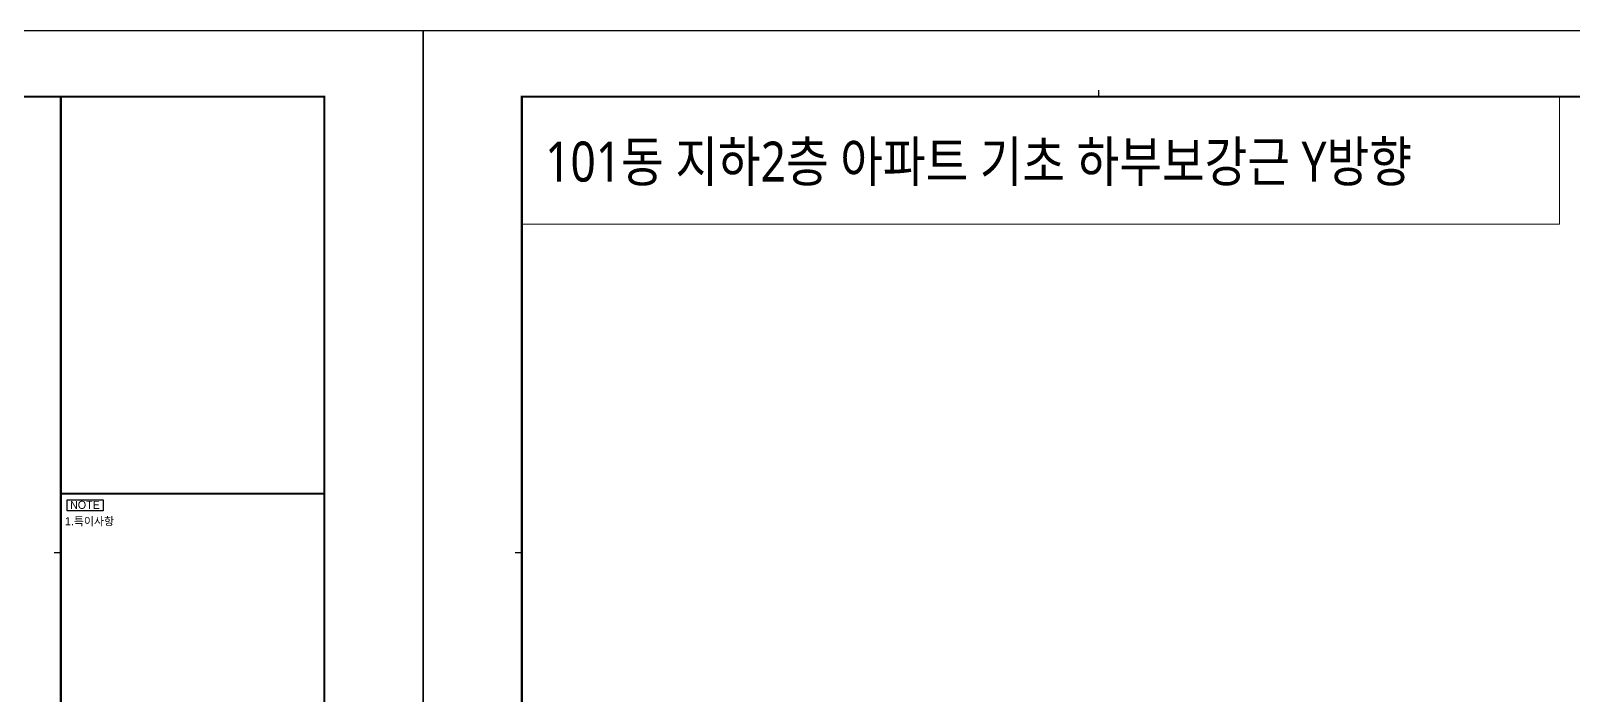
# Model space of a CAD drawing. Header units: millimetres. Extents: x 317501 to 814054, y -400799 to -14117.
# Drawn here: x 574487 to 604896, y -116941 to -103847 of the extents above; entities that cross this region are included whole.
import ezdxf
from ezdxf.enums import TextEntityAlignment as Align

# ---------------------------------------------------------------- set-up
doc = ezdxf.new("R2010")
doc.units = ezdxf.units.MM
doc.header["$LTSCALE"] = 38
doc.layers.add('XTITLE', color=22, linetype='Continuous', lineweight=0)
doc.styles.add('XRebarSheet', font='Hmkmrhd_0.ttf')
doc.styles.add('돋움', font='malgun.ttf')

# ---------------------------------------------------------------- blocks, each defined once
blk = doc.blocks.new('dhs_sheet2e')
at = {"color": 7}
for p, q in [((20500.6, 57331.7), (20500.6, 57531.5)), ((2996.4, 43498.2), (2796.7, 43498.2)), ((73013.1, 43498.2), (72813.3, 43498.2))]:
    blk.add_line(p, q, dxfattribs=at)
for points in [[(84000, 0), (84000, 59329.4), (0, 59329.4), (0, 0)], [(73208.2, 45108.5), (74292.8, 45108.5), (74292.8, 44775), (73208.2, 44775)]]:
    blk.add_lwpolyline(points, close=True, dxfattribs=at)
at = {"color": 30, "const_width": 64.9}
blk.add_lwpolyline([(81003.6, 57331.7), (2996.4, 57331.7), (2996.4, 1997.6), (81003.6, 1997.6)], close=True, dxfattribs=at)
for points in [[(73013.1, 1997.6), (73013.1, 57331.7)], [(73013.1, 45291.6), (81003.6, 45291.6)]]:
    blk.add_lwpolyline(points, dxfattribs=at)
at = {"color": 7, "style": 'XRebarSheet'}
for s, p in [('NOTE', (73292, 44833.7)), ('1.특이사항', (73135.9, 44335.3))]:
    blk.add_text(s, height=242.71, dxfattribs=at).set_placement(p)

msp = doc.modelspace()

# ---------------------------------------------------------------- linework, layer by layer
at = {"layer": 'XTITLE', "color": 3, "ltscale": 2}
msp.add_lwpolyline([(584168.6, -105145.2), (604628.9, -105145.2), (604628.9, -107656.5), (584168.6, -107656.5)], close=True, dxfattribs=at)

# ---------------------------------------------------------------- block references
at = {"color": 255, "xscale": 0.6499999991059565, "yscale": 0.6499999991059565, "zscale": 0.6499999991059565}
for p in [(527620.9, -142410.8), (582220.9, -142410.8)]:
    msp.add_blockref('dhs_sheet2e', p, dxfattribs=at)

# ---------------------------------------------------------------- texts
at = {"layer": 'XTITLE', "color": 2, "style": '돋움', "width": 0.85}
msp.add_text('101동 지하2층 아파트 기초 하부보강근 Y방향', height=788.811, dxfattribs=at).set_placement((584627, -106423.9), align=Align.MIDDLE_LEFT)

doc.saveas('drawing.dxf')
